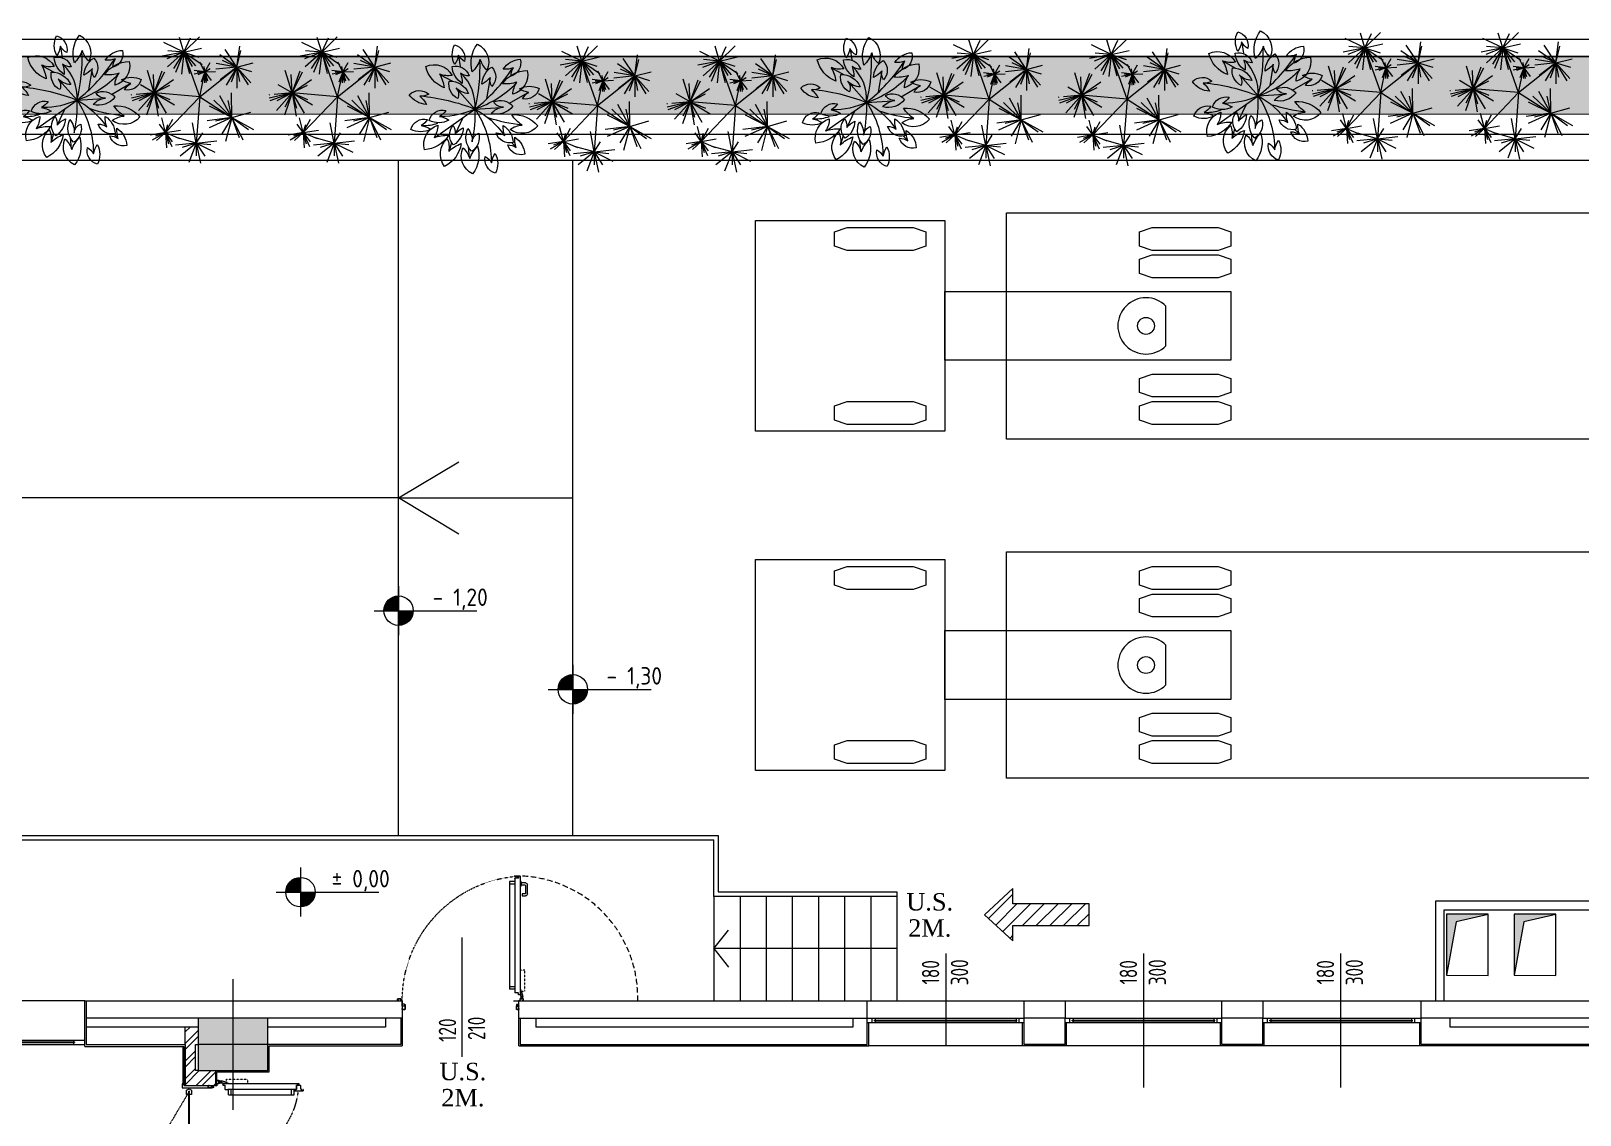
# Model space of a CAD drawing. Header units: millimetres. Extents: x 8265 to 78888, y 1905 to 34251.
# Drawn here: x 41053 to 42830, y 27221 to 28466 of the extents above; entities that cross this region are included whole.
import ezdxf
from ezdxf.enums import TextEntityAlignment as Align

# ---------------------------------------------------------------- set-up
doc = ezdxf.new("R2010")
doc.units = ezdxf.units.MM
doc.linetypes.add('HIDDEN', pattern=[9.525, 6.35, -3.175])
doc.linetypes.add('HIDDEN4', pattern=[0.125, 0.025, -0.1])
doc.layers.get('Defpoints').update_dxf_attribs({"lineweight": 0})
for name, color, linetype, lineweight in [('410_STRUTTURE_001-AM_0', 7, 'Continuous', 0), ('420_MURATURE_001-AM_0', 4, 'Continuous', 0), ('430_TAVOLATI_001-AM_0', 3, 'Continuous', 0), ('437_RIVESTIMENTI_001-AM_0', 13, 'Continuous', 0), ('439_TESTI_SERRAMENTI_001-AM_0', 11, 'Continuous', 0), ('440_SIMBOLI_001-AM_0', 31, 'Continuous', 0), ('441_SERRAMENTI_001-AM_0', 1, 'Continuous', 0), ('445_QUOTE_ALTIMETRICHE_001-AM_0', 2, 'Continuous', 0), ('448_RAMPE_SCALE_ASCENS_001-AM_0', 216, 'Continuous', 0), ('464_LAY_OUT_TQ_001-AM_0', 2, 'Continuous', 0), ('475_VERDE_001-AM_0', 96, 'Continuous', 0), ('478_PIANTUMAZIONI_001-AM_0', 92, 'Continuous', 0), ('480_CAMPITURE_SIMB_REI_001-AM_0', 30, 'Continuous', 0), ('AM_0', 7, 'Continuous', 50)]:
    doc.layers.add(name, color=color, linetype=linetype, lineweight=lineweight)
doc.styles.add('ROMANTIC', font='romantic.ttf')
doc.styles.get("Standard").update_dxf_attribs({"font": 'isocp.shx'})
doc.dimstyles.new('Quote Svl', dxfattribs={"dimscale": 100, "dimtxt": 0.2, "dimasz": 0.15, "dimexe": 0, "dimexo": 0.2, "dimgap": 0.1, "dimtad": 1, "dimdec": 0, "dimrnd": 5, "dimdsep": 46, "dimtxsty": 'Standard', "dimblk": 'ARCHTICK', "dimcen": 0.2, "dimse1": 1, "dimse2": 1, "dimsd1": 1, "dimsd2": 1, "dimclrd": 256, "dimclre": 256, "dimclrt": 256, "dimadec": 0, "dimazin": 2, "dimtp": 0.1, "dimtm": 0.1, "dimtfac": 0.71, "dimtdec": 0, "dimtmove": 0, "dimatfit": 3, "dimldrblk": 'ARCHTICK', "dimfxl": 0, "dimtzin": 0, "dimlwd": -1, "dimlwe": -1, "dimarcsym": 0})

# ---------------------------------------------------------------- blocks, each defined once
blk = doc.blocks.new('FRECCIA US ORIZZONTALE')
h = blk.add_hatch()
h.set_pattern_fill('ANSI31', color=256, scale=7, style=0)
h.set_pattern_definition([(45, (-5619.863, -3114.928), (-15.71545, 15.71545), [])])
h.paths.add_polyline_path([(0, 0), (-60, 65), (-25, 65), (-25, 240), (25, 240), (25, 65), (60, 65)])
blk.add_lwpolyline([(0, 0), (-60, 65), (-25, 65), (-25, 240), (25, 240), (25, 65), (60, 65)], close=True)
blk = doc.blocks.new('US')
at = {"rotation": 270}
blk.add_blockref('FRECCIA US ORIZZONTALE', (50, 0), dxfattribs=at)
blk = doc.blocks.new('LCSHDP18')
at = {"color": 0}
for points in [[(-0.232, 0.291), (-0.264, 0.417)], [(-0.232, 0.291), (-0.197, 0.405)], [(-0.232, 0.291), (-0.109, 0.4)], [(-0.232, 0.291), (-0.092, 0.377)], [(0.162, 0.25), (0.12, 0.4)], [(0.162, 0.25), (0.257, 0.419)], [(0.162, 0.25), (0.257, 0.382)], [(-0.232, 0.291), (-0.396, 0.312)], [(-0.232, 0.291), (-0.369, 0.199)], [(-0.232, 0.291), (-0.361, 0.321)], [(-0.232, 0.291), (-0.327, 0.156)], [(-0.232, 0.291), (-0.284, 0.179)], [(-0.232, 0.291), (-0.259, 0.128)], [(-0.232, 0.291), (-0.119, 0.311)], [(0, 0), (-0.232, 0.291)], [(-0.232, 0.291), (-0.113, 0.245)], [(-0.232, 0.291), (-0.068, 0.291)], [(-0.232, 0.291), (-0.132, 0.16)], [(-0.232, 0.291), (-0.091, 0.206)], [(-0.232, 0.291), (-0.214, 0.127)], [(0.162, 0.25), (-0.031, 0.248)], [(0.162, 0.25), (-0.008, 0.157)], [(0, 0), (0.162, 0.25)], [(0.162, 0.25), (0.027, 0.111)], [(0.162, 0.25), (0.029, 0.223)], [(0.162, 0.25), (0.074, 0.077)], [(0.162, 0.25), (0.336, 0.336)], [(0.162, 0.25), (0.318, 0.307)], [(0.162, 0.25), (0.29, 0.172)], [(0.162, 0.25), (0.192, 0.124)], [(0.162, 0.25), (0.35, 0.202)], [(0.162, 0.25), (0.242, 0.073)], [(0.162, 0.25), (0.187, 0.058)], [(-0.194, 0.04), (-0.198, 0.124)], [(0.362, -0.027), (0.344, 0.133)], [(-0.348, -0.124), (-0.38, 0.015)], [(-0.348, -0.124), (-0.252, 0.018)], [(0, 0), (-0.348, -0.124)], [(-0.194, 0.04), (-0.27, 0.002)], [(-0.194, 0.04), (-0.267, 0.082)], [(-0.194, 0.04), (-0.235, 0.034)], [(-0.194, 0.04), (-0.22, 0.082)], [(-0.194, 0.04), (-0.204, -0.044)], [(-0.194, 0.04), (-0.126, 0.09)], [(-0.194, 0.04), (-0.125, 0.061)], [(-0.194, 0.04), (-0.11, 0.051)], [(0, 0), (-0.194, 0.04)], [(-0.194, 0.04), (-0.191, -0.019)], [(-0.194, 0.04), (-0.171, -0.016)], [(-0.194, 0.04), (-0.135, 0.028)], [(-0.194, 0.04), (-0.115, 0.01)], [(-0.194, 0.04), (-0.176, -0.043)], [(-0.194, 0.04), (-0.109, 0.037)], [(0, 0), (-0.03, -0.355)], [(0, 0), (0.362, -0.027)], [(0, 0), (0.28, -0.268)], [(0.362, -0.027), (0.282, 0.023)], [(0.362, -0.027), (0.434, 0.118)], [(0.362, -0.027), (0.373, 0.088)], [(0.362, -0.027), (0.463, 0.039)], [(0.362, -0.027), (0.52, 0.007)], [(-0.348, -0.124), (-0.468, -0.002)], [(-0.348, -0.124), (-0.461, -0.072)], [(-0.348, -0.124), (-0.309, -0.006)], [(-0.348, -0.124), (-0.241, -0.033)], [(-0.348, -0.124), (-0.236, -0.06)], [(-0.348, -0.124), (-0.181, -0.081)], [(0.362, -0.027), (0.203, -0.057)], [(0.362, -0.027), (0.318, -0.182)], [(0.362, -0.027), (0.396, -0.136)], [(0.362, -0.027), (0.462, -0.027)], [(0.362, -0.027), (0.513, -0.085)], [(0.362, -0.027), (0.463, -0.153)], [(0.362, -0.027), (0.377, -0.188)], [(-0.348, -0.124), (-0.463, -0.159)], [(-0.348, -0.124), (-0.423, -0.279)], [(-0.348, -0.124), (-0.359, -0.25)], [(-0.348, -0.124), (-0.221, -0.205)], [(-0.348, -0.124), (-0.297, -0.257)], [(-0.348, -0.124), (-0.233, -0.252)], [(-0.348, -0.124), (-0.316, -0.293)], [(-0.348, -0.124), (-0.177, -0.143)], [(-0.348, -0.124), (-0.189, -0.189)], [(-0.03, -0.355), (-0.134, -0.204)], [(-0.03, -0.355), (-0.091, -0.234)], [(-0.03, -0.355), (0.064, -0.197)], [(-0.03, -0.355), (0.021, -0.234)], [(0.28, -0.268), (0.175, -0.211)], [(0.28, -0.268), (0.26, -0.15)], [(0.28, -0.268), (0.327, -0.158)], [(0.28, -0.268), (0.352, -0.214)], [(0.28, -0.268), (0.389, -0.218)], [(-0.03, -0.355), (-0.206, -0.408)], [(-0.03, -0.355), (-0.202, -0.292)], [(-0.03, -0.355), (-0.194, -0.273)], [(-0.03, -0.355), (-0.173, -0.361)], [(-0.03, -0.355), (-0.093, -0.463)], [(-0.03, -0.355), (0.128, -0.262)], [(-0.03, -0.355), (0.089, -0.321)], [(-0.03, -0.355), (0.151, -0.324)], [(-0.03, -0.355), (0.082, -0.412)], [(-0.03, -0.355), (0.033, -0.475)], [(-0.03, -0.355), (-0.017, -0.496)], [(-0.03, -0.355), (0.143, -0.415)], [(-0.03, -0.355), (0.012, -0.533)], [(-0.03, -0.355), (0.107, -0.477)], [(-0.03, -0.355), (0.032, -0.528)], [(0.28, -0.268), (0.164, -0.297)], [(0.28, -0.268), (0.213, -0.315)], [(0.28, -0.268), (0.216, -0.249)], [(0.28, -0.268), (0.367, -0.244)], [(0.28, -0.268), (0.399, -0.26)], [(0.28, -0.268), (0.342, -0.337)], [(0.28, -0.268), (0.309, -0.344)], [(0.28, -0.268), (0.34, -0.371)], [(0.28, -0.268), (0.299, -0.386)], [(-0.014, -0.532), (-0.013, -0.537)]]:
    blk.add_lwpolyline(points, dxfattribs=at)
at = {"color": 0, "flags": 1}
for tag, p in [('ITEM', (0.086, 0.017)), ('SIZE', (0.084, -0.036))]:
    blk.add_attdef(tag, p, '', height=0.02, dxfattribs=at)
blk = doc.blocks.new('LCSHDP17')
at = {"color": 0}
for points in [[(-0.153, 0.335, -0.243115), (-0.154, 0.484, -0.399574), (-0.078, 0.358, -0.151757), (-0.125, 0.407, -0.102993), (-0.153, 0.335, 4.231592)], [(0.043, 0.278, -0.243115), (0.127, 0.474, -0.399574), (0.154, 0.265, -0.151757), (0.122, 0.356, -0.102993), (0.043, 0.278, 4.231592)], [(-0.19, 0.207, -0.243115), (-0.291, 0.394, -0.399574), (-0.111, 0.286, -0.151757), (-0.203, 0.317, -0.102993), (-0.19, 0.207, 4.231592)], [(0.064, 0.096, 0.052373), (0.119, 0.355, 35.05362)], [(0.213, 0.3, -0.243115), (0.342, 0.375, -0.399574), (0.271, 0.247, -0.151757), (0.29, 0.311, -0.102993), (0.213, 0.3, 4.231592)], [(-0.3, 0.213, -0.243115), (-0.375, 0.342, -0.399574), (-0.247, 0.271, -0.151757), (-0.311, 0.29, -0.102993), (-0.3, 0.213, 4.231592)], [(0, 0, 0.082733), (-0.307, 0.283, 20.273115)], [(0, 0, 0.118288), (-0.197, 0.314, 14.536196)], [(-0.053, 0.142, -0.338305), (-0.022, 0.286, -0.306628), (0.034, 0.122, -0.198031), (-0.015, 0.214, -0.284575), (-0.053, 0.142, 2.19888)], [(0.124, 0.213, -0.243115), (0.252, 0.288, -0.399574), (0.181, 0.159, -0.151757), (0.201, 0.224, -0.102993), (0.124, 0.213, 4.231592)], [(-0.187, 0.052, -0.243115), (-0.317, 0.126, -0.399574), (-0.17, 0.128, -0.151757), (-0.236, 0.113, -0.102993), (-0.187, 0.052, 4.231592)], [(0, 0, -0.116255), (0.196, 0.219, -0.060372)], [(0, 0, -0.138137), (0.39, 0.124, -6.895939)], [(0.335, 0.153, -0.243115), (0.484, 0.154, -0.399574), (0.358, 0.078, -0.151757), (0.407, 0.125, -0.102993), (0.335, 0.153, 4.231592)], [(-0.281, -0.02, -0.243115), (-0.49, 0.018, -0.399574), (-0.293, 0.091, -0.151757), (-0.374, 0.04, -0.102993), (-0.281, -0.02, 4.231592)], [(0, 0, 0.071347), (-0.371, 0.037, 7.890142)], [(0, 0, 0.216963), (-0.266, -0.101, -0.417545)], [(-0.099, -0.411, -0.068386), (0, 0, 3.442757)], [(0.239, -0.019, 0.065358), (0, 0, 1.516281)], [(0, 0, -0.109166), (0.057, -0.257, 0.286313)], [(0.182, 0.028, -0.338305), (0.319, -0.026, -0.306628), (0.147, -0.054, -0.198031), (0.247, -0.022, -0.284575), (0.182, 0.028, 2.19888)], [(0.281, 0.02, -0.243115), (0.49, -0.018, -0.399574), (0.293, -0.091, -0.151757), (0.374, -0.04, -0.102993), (0.281, 0.02, 4.231592)], [(-0.335, -0.153, -0.243115), (-0.484, -0.154, -0.399574), (-0.358, -0.078, -0.151757), (-0.407, -0.125, -0.102993), (-0.335, -0.153, 4.231592)], [(-0.193, -0.097, -0.243115), (-0.321, -0.173, -0.399574), (-0.25, -0.044, -0.151757), (-0.27, -0.109, -0.102993), (-0.193, -0.097, 4.231592)], [(-0.079, -0.129, -0.338305), (-0.211, -0.194, -0.306628), (-0.117, -0.048, -0.198031), (-0.159, -0.143, -0.284575), (-0.079, -0.129, 2.19888)], [(0.141, -0.088, -0.243115), (0.271, -0.161, -0.399574), (0.124, -0.164, -0.151757), (0.19, -0.149, -0.102993), (0.141, -0.088, 4.231592)], [(0.261, -0.104, -0.243115), (0.433, -0.229, -0.399574), (0.224, -0.209, -0.151757), (0.32, -0.198, -0.102993), (0.261, -0.104, 4.231592)], [(-0.16, -0.232, -0.243115), (-0.32, -0.372, -0.399574), (-0.254, -0.172, -0.151757), (-0.264, -0.268, -0.102993), (-0.16, -0.232, 4.231592)], [(0.084, -0.196, -0.243115), (0.086, -0.345, -0.399574), (0.01, -0.219, -0.151757), (0.056, -0.268, -0.102993), (0.084, -0.196, 4.231592)], [(0.199, -0.199, -0.243115), (0.307, -0.382, -0.399574), (0.123, -0.281, -0.151757), (0.215, -0.309, -0.102993), (0.199, -0.199, 4.231592)], [(-0.035, -0.366, -0.243115), (-0.108, -0.496, -0.399574), (-0.111, -0.349, -0.151757), (-0.096, -0.415, -0.102993), (-0.035, -0.366, 4.231592)], [(0.153, -0.335, -0.243115), (0.154, -0.484, -0.399574), (0.078, -0.358, -0.151757), (0.125, -0.407, -0.102993), (0.153, -0.335, 4.231592)], [(0.124, -0.398, 0.100215), (0.106, -0.28, -1.505929)]]:
    blk.add_lwpolyline(points, format="xyb", dxfattribs=at)
for points in [[(-0.043, 0.26), (-0.122, 0.396)], [(0.252, 0.275), (0.285, 0.309)], [(0, 0), (-0.012, 0.196)], [(-0.077, 0.09), (-0.238, 0.117)], [(0, 0), (-0.15, -0.134)], [(0.214, -0.304), (0, 0)], [(-0.402, -0.124), (-0.32, -0.111)], [(0.188, -0.147), (0.063, -0.089)], [(0.367, -0.042), (0.283, -0.05)], [(-0.261, -0.265), (-0.209, -0.17)], [(0.316, -0.193), (0.249, -0.175)]]:
    blk.add_lwpolyline(points, dxfattribs=at)
at = {"color": 0, "flags": 1}
for tag, p in [('ITEM', (0.084, 0.014)), ('SIZE', (0.084, -0.036))]:
    blk.add_attdef(tag, p, '', height=0.02, dxfattribs=at)
blk = doc.blocks.new('Camion 33 pallets')
at = {"layer": '440_SIMBOLI_001-AM_0'}
blk.add_line((1169.171, 22.829), (1169.171, -22.829), dxfattribs=at)
for points in [[(1352, 130), (1352, -130), (0, -130), (0, 130)], [(372.5, 116.065), (372.5, 99.685), (357.8, 94.75), (282.2, 94.75), (267.5, 99.685), (267.5, 116.065), (282.2, 121), (357.8, 121)], [(502.5, 116.065), (502.5, 99.685), (487.8, 94.75), (412.2, 94.75), (397.5, 99.685), (397.5, 116.065), (412.2, 121), (487.8, 121)], [(632.5, 116.065), (632.5, 99.685), (617.8, 94.75), (542.2, 94.75), (527.5, 99.685), (527.5, 116.065), (542.2, 121), (617.8, 121)], [(1199.5, 108.065), (1199.5, 91.685), (1184.8, 86.75), (1109.2, 86.75), (1094.5, 91.685), (1094.5, 108.065), (1109.2, 113), (1184.8, 113)], [(1640, 121), (1640, -121), (1423, -121), (1423, 121)], [(1549.5, 108.065), (1549.5, 91.685), (1534.8, 86.75), (1459.2, 86.75), (1444.5, 91.685), (1444.5, 108.065), (1459.2, 113), (1534.8, 113)], [(1199.5, 76.565), (1199.5, 60.185), (1184.8, 55.25), (1109.2, 55.25), (1094.5, 60.185), (1094.5, 76.565), (1109.2, 81.5), (1184.8, 81.5)], [(1423, 39.5), (1423, -39.5), (1094.5, -39.5), (1094.5, 39.5)], [(1199.5, -60.185), (1199.5, -76.565), (1184.8, -81.5), (1109.2, -81.5), (1094.5, -76.565), (1094.5, -60.185), (1109.2, -55.25), (1184.8, -55.25)], [(1199.5, -91.685), (1199.5, -108.065), (1184.8, -113), (1109.2, -113), (1094.5, -108.065), (1094.5, -91.685), (1109.2, -86.75), (1184.8, -86.75)], [(1549.5, -91.685), (1549.5, -108.065), (1534.8, -113), (1459.2, -113), (1444.5, -108.065), (1444.5, -91.685), (1459.2, -86.75), (1534.8, -86.75)], [(372.5, -99.685), (372.5, -116.065), (357.8, -121), (282.2, -121), (267.5, -116.065), (267.5, -99.685), (282.2, -94.75), (357.8, -94.75)], [(502.5, -99.685), (502.5, -116.065), (487.8, -121), (412.2, -121), (397.5, -116.065), (397.5, -99.685), (412.2, -94.75), (487.8, -94.75)], [(632.5, -99.685), (632.5, -116.065), (617.8, -121), (542.2, -121), (527.5, -116.065), (527.5, -99.685), (542.2, -94.75), (617.8, -94.75)]]:
    blk.add_lwpolyline(points, close=True, dxfattribs=at)
blk.add_circle((1192, 0), 9.68, dxfattribs=at)
blk.add_arc((1192, 0), 32.286, 225, 135, dxfattribs=at)
blk = doc.blocks.new('PORTA-[REI-US]-SISTI-120')
for p, q in [((-1.8, 12.6), (-1.8, 143)), ((-1.5, 143.3), (0, 143.3)), ((0.3, 143), (0.3, 141.1)), ((1.1, 142.3), (1.4, 142.3)), ((1.1, 141), (1.1, 142.3)), ((2.6, 141), (1.4, 142.3)), ((1.4, 142.3), (1.4, 141)), ((-9.8, 122.8), (-9.8, 133.1)), ((-7.5, 135.4), (-2.9, 135.4)), ((-7.5, 132.6), (-7.5, 123.3)), ((-2.9, 133.1), (-7, 133.1)), ((-2.9, 131.6), (-2.9, 137)), ((-2.9, 137), (-1.8, 137)), ((-2.9, 135.4), (-2.9, 134.3)), ((-2.9, 134.3), (-2.9, 133.1)), ((-1.8, 131.6), (-2.9, 131.6)), ((-1.8, 137), (-1.8, 134.3)), ((-1.8, 134.3), (-1.8, 131.6)), ((0.6, 141), (3.1, 141)), ((0.6, 140.8), (0.6, 141)), ((0.6, 140.8), (4.2, 140.8)), ((3.1, 141), (3.1, 140.8)), ((4.5, 140.5), (4.5, 9.7)), ((4.5, 137), (4.5, 134.3)), ((4.5, 137), (10.5, 137)), ((4.5, 134.3), (4.5, 131.6)), ((4.5, 134), (10.5, 134)), ((10.5, 137), (10.5, 13.3)), ((-4, 120.5), (-7.5, 120.5)), ((-7, 122.8), (-4, 122.8)), ((-4, 122.8), (-4, 120.5)), ((-5.3, 0), (-5.3, 2.5)), ((-5.3, 2.5), (-1.3, 2.5)), ((-3.8, 0), (-5.3, 0)), ((-5, 2.2), (-5, 0.2)), ((-1.5, 2.2), (-5, 2.2)), ((-5, 0.2), (-3.8, 0.2)), ((-2.8, 12), (-4.8, 5)), ((-4.8, 5), (-4.3, 5.5)), ((-4.8, 3.5), (-4.8, 5)), ((-4.8, 2.5), (-4.8, 5)), ((-4.4, 4.2), (-2.8, 4.2)), ((-4.3, 5.5), (-2.8, 5.5)), ((-3.8, 0), (-3.8, 0.2)), ((-3.5, 5), (-3.5, 3.5)), ((-3.5, 4), (-3.5, 4.5)), ((-1.8, 12), (-2.8, 12)), ((-2.8, 5.5), (-2.3, 5)), ((-2.3, 5.5), (-2.3, 7)), ((-2.3, 5), (-2.3, 2.5)), ((-2.3, 2.5), (-2.3, 3.6)), ((-1.8, 13.3), (-1.8, 7.3)), ((-1.8, 7.5), (-1.8, 12)), ((-1.5, 7), (0, 7)), ((-1.5, 0), (-1.5, 2.2)), ((0, 0), (-1.5, 0)), ((-1.3, 2.5), (-1.3, 0.2)), ((-1.3, 0.2), (0.2, 0.2)), ((0, -5.8), (0, 0)), ((0.2, 0.2), (0.2, -5.7)), ((0.3, 7.3), (0.3, 9.1)), ((0.6, 9.4), (4.2, 9.4)), ((4.5, 16.3), (10.5, 16.3)), ((4.5, 13.3), (10.5, 13.3)), ((0, -8.6), (0.1, -8.6)), ((0, -8.6), (0, -9.7)), ((0.1, -9.7), (0.1, -8.6)), ((2.2, -6.1), (0.2, -6.1)), ((0.3, -5.8), (2.2, -5.8)), ((0.3, -9.8), (2.4, -9.8)), ((2.4, -10), (0.3, -10)), ((2, -3.9), (0.5, -3.9)), ((2.5, -9.7), (2.5, -5.8)), ((2.6, -4.4), (2.6, -9.7))]:
    blk.add_line(p, q)
at = {"ltscale": 20}
for p, q in [((65.1, -64.4), (65.1, 72.9)), ((137.7, 0), (138.9, 0)), ((131.2, -3.9), (133.5, -3.9)), ((133.8, -0.8), (133.8, -3.8)), ((133.8, -5.6), (133.8, -5.6))]:
    blk.add_line(p, q, dxfattribs=at)
at = {"linetype": 'ByBlock', "ltscale": 20}
blk.add_line((130.5, -4.4), (130.5, -9.7), dxfattribs=at)
at = {"linetype": 'HIDDEN4', "ltscale": 0.2}
blk.add_lwpolyline([(-1.8, 11.1), (-6.8, 11.1), (-6.8, 35.1), (-1.8, 35.1)], dxfattribs=at)
at = {"ltscale": 20}
blk.add_lwpolyline([(134.5, 0), (135.4, 0), (135.4, 2.2), (138.9, 2.2), (138.9, 0.2), (137.7, 0.2), (137.7, 0), (139.1, 0), (139.1, 2.5), (135.2, 2.5), (135.2, 0.2), (133.8, 0.2), (133.8, -5.7, -0.414214), (133.6, -5.8), (131, -5.8, -0.414214), (130.9, -5.7), (130.9, -4.1), (130.6, -4.1), (130.5, -4.1), (130.5, -9.7, 0.414214), (130.8, -10), (133.7, -10, 0.414214), (134, -9.7), (134, -8.6), (133.8, -8.6), (133.8, -9.7, -0.414214), (133.7, -9.8), (130.8, -9.8, -0.414214), (130.6, -9.7), (130.6, -5.8, 0.414214), (130.9, -6.1), (133.8, -6.1, 0.414214), (134, -5.8), (134, 0), (135.2, 0)], format="xyb", dxfattribs=at)
blk.add_lwpolyline([(2.2, -5.7), (2.2, -4.1), (2.6, -4.1), (2.6, -8.4)])
at = {"linetype": 'ByBlock', "ltscale": 20}
blk.add_lwpolyline([(130.5, -4.4), (130.5, -8.4)], dxfattribs=at)
for centre, radius, start, end in [((-1.5, 143), 0.3, 90, 180), ((0, 143), 0.3, 0, 90), ((-7.5, 133.1), 2.3, 90, 180), ((-7, 132.6), 0.5, 90, 180), ((0.6, 141.1), 0.3, 180, 270), ((4.2, 140.5), 0.3, 0, 90), ((-7.5, 122.8), 2.3, 180, 270), ((-7, 123.3), 0.5, 180, 270), ((-1.8, 7), 0.5, 90, 180), ((-1.5, 7.3), 0.3, 180, 270), ((0, 7.3), 0.3, 270, 0), ((0.6, 9.1), 0.3, 90, 180), ((4.2, 9.7), 0.3, 270, 0), ((0.2, -5.8), 0.25, 180, 270), ((0.3, -9.7), 0.3, 180, 270), ((0.3, -9.7), 0.15, 180, 270), ((0.3, -5.7), 0.1, 180, 270), ((0.5, -4.2), 0.25, 90, 180), ((2, -4.2), 0.25, 0, 90), ((2.2, -5.7), 0.1, 270, 0), ((2.2, -5.8), 0.25, 270, 0), ((2.4, -9.7), 0.3, 270, 0), ((2.4, -9.7), 0.15, 270, 0)]:
    blk.add_arc(centre, radius, start, end)
at = {"linetype": 'HIDDEN4'}
blk.add_arc((-9.6, 0.2), 143.4, 0, 86.1517, dxfattribs=at)
at = {"ltscale": 20}
for centre, start, end in [((131.2, -4.2), 90, 180), ((133.5, -4.2), 0, 90)]:
    blk.add_arc(centre, 0.25, start, end, dxfattribs=at)
blk = doc.blocks.new('porta REI 75+75 x 210 SISTI maniglione slash')
for p, q in [((165.2, 98.7), (165.2, 89.8)), ((165.4, 98.7), (165.4, 97)), ((167.1, 99), (165.5, 99)), ((167.1, 98.9), (165.5, 98.9)), ((167.4, 96.9), (165.5, 96.9)), ((165.5, 89.5), (167, 89.5)), ((167, 89.5), (167, 91.2)), ((167, 91.2), (167, 12.6)), ((167.1, 99), (167.1, 98.9)), ((167.3, 91.5), (171.6, 91.5)), ((171.6, 91.5), (167.3, 91.5)), ((167.7, 95.9), (167.7, 96.6)), ((171.6, 95.9), (167.7, 95.9)), ((171.9, 91.8), (171.9, 95.6)), ((171.9, 93.7), (171.9, 91.8)), ((173.7, 94), (172.2, 94)), ((174, 12.6), (174, 93.7)), ((161, 88.9), (167, 88.9)), ((161, 13.3), (161, 88.9)), ((161, 85.9), (167, 85.9)), ((86, -71), (86, 59.8)), ((-85.1, 17.2), (-84.8, 23.2)), ((-84.8, 23.2), (-11.2, 18.8)), ((-82.1, 17), (-81.8, 23)), ((-14.6, 13), (-14.2, 19)), ((-11.6, 12.8), (-11.2, 18.8)), ((-91.8, 11.6), (-91.7, 13.1)), ((-11.2, 6.5), (-91.5, 11.3)), ((-91.4, 13.4), (-89.5, 13.3)), ((-89.3, 15.6), (-90.7, 14.5)), ((-90.7, 14.2), (-90.7, 14.5)), ((-90.7, 14.5), (-89.4, 14.4)), ((-89.4, 14.1), (-90.7, 14.2)), ((-89.4, 13.6), (-89.3, 16.1)), ((-89.2, 13.6), (-89.4, 13.6)), ((-89.3, 16.1), (-89.1, 16.1)), ((-89.2, 13.6), (-89, 17.2)), ((-88.7, 17.4), (-8.1, 12.6)), ((-85.6, 9.8), (-85.5, 10.9)), ((-80.2, 9.5), (-85.6, 9.8)), ((-85.5, 10.9), (-82.8, 10.8)), ((-85.1, 17.2), (-82.4, 17.1)), ((-84.3, 5.2), (-84, 9.7)), ((-84, 9.7), (-82.9, 9.7)), ((-82.9, 9.7), (-81.7, 9.6)), ((-82.8, 10.8), (-80.1, 10.6)), ((-82.4, 17.1), (-79.7, 16.9)), ((-71.9, 2.1), (-82.1, 2.7)), ((-81.7, 9.6), (-82, 5.5)), ((-81.5, 5), (-72.2, 4.4)), ((-80.1, 10.6), (-80.2, 9.5)), ((-71.7, 4.9), (-71.5, 7.9)), ((-71.5, 7.9), (-69.2, 7.8)), ((-69.2, 7.8), (-69.4, 4.3)), ((-12, 6.5), (-6, 6.2)), ((-10.7, 6.5), (-10.7, 5.5)), ((-6.2, 6.2), (-10.7, 6.5)), ((-10.7, 5.5), (-3.9, 3)), ((-8, 8.7), (-7.8, 12.3)), ((-5.9, 8.3), (-7.7, 8.4)), ((-5.7, 6.5), (-5.6, 8)), ((-4.2, 5.6), (-5.7, 5.7)), ((-4.8, 0), (-4.8, 2.5)), ((-4.8, 2.5), (-0.8, 2.5)), ((-3.3, 0), (-4.8, 0)), ((-4.5, 2.2), (-4.5, 0.2)), ((-1, 2.2), (-4.5, 2.2)), ((-4.5, 0.2), (-3.3, 0.2)), ((-4.3, 5), (-3.8, 5.5)), ((-4.3, 3.5), (-4.3, 5)), ((-4.3, 2.5), (-4.3, 5)), ((-3.9, 4.2), (-2.3, 4.2)), ((-3.8, 5.5), (-2.3, 5.5)), ((-3.3, 0), (-3.3, 0.2)), ((-3, 5), (-3, 3.5)), ((-3, 4), (-3, 4.5)), ((-2.3, 5.5), (-1.8, 5)), ((-1.8, 5), (-1.8, 2.5)), ((-1.8, 2.5), (-1.8, 3.6)), ((-1, 0), (-1, 2.2)), ((0.5, 0), (-1, 0)), ((-0.8, 2.5), (-0.8, 0.2)), ((-0.8, 0.2), (0.7, 0.2)), ((0, 0), (0, 0.2)), ((0.5, -5.8), (0.5, 0)), ((0.7, 0.2), (0.7, -5.7)), ((161, 16.3), (167, 16.3)), ((161, 13.3), (167, 13.3)), ((167, 9.7), (167, 13.3)), ((171.6, 9.4), (167.3, 9.4)), ((173.5, 0.2), (171.2, 0.2)), ((171.2, 0.2), (171.2, -5.7)), ((171.5, 0), (173.5, 0)), ((171.5, -5.8), (171.5, 0)), ((171.9, 7.3), (171.9, 9.1)), ((172, 0), (172, 0.2)), ((172, 0), (173.7, 0)), ((173.7, 7), (172.2, 7)), ((177.5, 2.5), (173.5, 2.5)), ((173.5, 2.5), (173.5, 0.2)), ((173.7, 2.2), (177.2, 2.2)), ((173.7, 0), (173.7, 2.2)), ((174, 13.3), (174, 7.3)), ((174, 7.5), (174, 12)), ((174, 12), (175, 12)), ((177.4, 4.2), (174, 4.2)), ((174.5, 5.5), (174.5, 7)), ((175, 5.5), (174.5, 5)), ((174.5, 5), (174.5, 2.5)), ((174.5, 2.5), (174.5, 3.6)), ((175, 12), (177, 5)), ((176.5, 5.5), (175, 5.5)), ((175.7, 6.1), (175.7, 2.7)), ((177.2, 0.2), (176, 0.2)), ((176, 0), (176, 0.2)), ((176, 0), (177.2, 0)), ((176, 0), (177.5, 0)), ((177, 5), (176.5, 5.5)), ((177, 3.5), (177, 5)), ((177, 2.5), (177, 5)), ((177.2, 2.2), (177.2, 0.2)), ((177.5, 0), (177.5, 2.5)), ((0.5, -8.6), (0, -8.6)), ((0, -8.6), (0, -9.2)), ((0.5, -8.8), (0, -8.8)), ((0.5, -8.9), (0, -8.9)), ((0.5, -9), (0, -9)), ((0.5, -9.2), (0, -9.2)), ((0.5, -8.6), (0.6, -8.6)), ((0.5, -8.6), (0.5, -9.7)), ((0.5, -9.2), (0.5, -8.6)), ((0.6, -9.7), (0.6, -8.6)), ((2.7, -6), (0.7, -6)), ((0.8, -5.8), (2.6, -5.8)), ((0.8, -9.8), (2.8, -9.8)), ((2.8, -10), (0.8, -10)), ((2.5, -3.9), (1, -3.9)), ((3, -9.7), (3, -5.8)), ((3.1, -4.3), (3.1, -9.7)), ((168.8, -4.3), (168.8, -9.7)), ((169, -9.7), (169, -5.8)), ((171.2, -9.8), (169.1, -9.8)), ((169.1, -10), (171.2, -10)), ((169.2, -5.7), (169.2, -4.1)), ((169.2, -6), (171.2, -6)), ((171.1, -5.8), (169.3, -5.8)), ((169.5, -3.9), (171, -3.9)), ((171.2, -5.5), (171.2, -5.5)), ((171.5, -8.6), (171.3, -8.6)), ((171.3, -9.7), (171.3, -8.6)), ((171.5, -8.6), (171.5, -9.7)), ((172, -8.6), (171.5, -8.6)), ((171.5, -8.6), (171.5, -9.2)), ((172, -8.8), (171.5, -8.8)), ((172, -8.9), (171.5, -8.9)), ((172, -9), (171.5, -9)), ((172, -9.2), (171.5, -9.2)), ((172, -9.2), (172, -8.6))]:
    blk.add_line(p, q)
at = {"linetype": 'HIDDEN4', "ltscale": 0.2}
for points in [[(174, 11.1), (179, 11.1), (179, 35.1), (174, 35.1)], [(-9.8, 6.4), (-10.1, 1.4), (-34.1, 2.9), (-33.8, 7.8)]]:
    blk.add_lwpolyline(points, dxfattribs=at)
for points in [[(2.7, -5.7), (2.7, -4.1), (3.1, -4.1), (3.1, -8.4)], [(169.2, -4.1), (168.8, -4.1), (168.8, -8.4)]]:
    blk.add_lwpolyline(points)
at = {"linetype": 'HIDDEN4'}
for centre, radius, start, end in [((-3, 4.2), 89, 0, 174.7727), ((175.7, 4.2), 89.7, 96.7188, 180)]:
    blk.add_arc(centre, radius, start, end, dxfattribs=at)
for centre, radius, start, end in [((165.5, 98.7), 0.3, 90, 180), ((165.5, 89.8), 0.3, 180, 270), ((165.5, 98.7), 0.15, 90, 180), ((165.5, 97), 0.15, 180, 270), ((167.3, 91.2), 0.3, 90, 180), ((167.3, 91.2), 0.3, 90, 180), ((167.4, 96.6), 0.3, 0, 90), ((171.6, 95.6), 0.3, 0, 90), ((171.6, 91.8), 0.3, 270, 0), ((171.6, 91.8), 0.3, 270, 0), ((172.2, 93.7), 0.3, 90, 180), ((173.7, 93.7), 0.3, 0, 90), ((-91.5, 11.6), 0.3, 176.574, 266.574), ((-91.4, 13.1), 0.3, 86.574, 176.574), ((-89.5, 13.6), 0.3, 266.574, 356.574), ((-88.7, 17.1), 0.3, 86.574, 176.574), ((-82, 5), 2.3, 176.574, 266.574), ((-81.5, 5.5), 0.5, 176.574, 266.574), ((-72.2, 4.9), 0.5, 266.574, 356.574), ((-71.7, 4.4), 2.3, 266.574, 356.574), ((-8.1, 12.3), 0.3, 356.574, 86.574), ((-7.7, 8.7), 0.3, 176.574, 266.574), ((-5.7, 6.2), 0.5, 176.574, 266.574), ((-6, 6.5), 0.3, 266.574, 356.574), ((-5.9, 8), 0.3, 356.574, 86.574), ((167.3, 9.7), 0.3, 180, 270), ((171.6, 9.1), 0.3, 0, 90), ((172.2, 7.3), 0.3, 180, 270), ((173.7, 7.3), 0.3, 270, 0), ((174, 7), 0.5, 0, 90), ((0.7, -5.8), 0.25, 180, 270), ((0.8, -9.7), 0.3, 180, 270), ((0.8, -9.7), 0.15, 180, 270), ((0.8, -5.7), 0.1, 180, 270), ((1, -4.1), 0.25, 90, 180), ((2.5, -4.1), 0.25, 0, 90), ((2.6, -5.7), 0.1, 270, 0), ((2.7, -5.8), 0.25, 270, 0), ((2.8, -9.7), 0.3, 270, 0), ((2.8, -9.7), 0.15, 270, 0), ((169.1, -9.7), 0.3, 180, 270), ((169.2, -5.8), 0.25, 180, 270), ((169.1, -9.7), 0.15, 180, 270), ((169.3, -5.7), 0.1, 180, 270), ((169.5, -4.1), 0.25, 90, 180), ((171, -4.1), 0.25, 0, 90), ((171.1, -5.7), 0.1, 270, 0), ((171.2, -5.8), 0.25, 270, 0), ((171.2, -9.7), 0.3, 270, 0), ((171.2, -9.7), 0.15, 270, 0)]:
    blk.add_arc(centre, radius, start, end)
blk = doc.blocks.new('PORTA FLEXY 150 (VANO 164)')
at = {"linetype": 'HIDDEN4'}
for p, q in [((5.2, 0), (76.3, 42.2)), ((162.2, 0), (91.2, -42.2))]:
    blk.add_line(p, q, dxfattribs=at)
at = {"linetype": 'Continuous'}
for p, q in [((83.7, -42.2), (83.7, 41.8)), ((1.5, -2.8), (1.5, 2.8)), ((4.2, 0), (6.2, 0)), ((5.2, 1), (5.2, -1)), ((83.7, -0.5), (83.7, 0.5)), ((163.2, 0), (161.2, 0)), ((162.2, 1), (162.2, -1)), ((166, -2.8), (166, 2.8))]:
    blk.add_line(p, q, dxfattribs=at)
for points in [[(8.5, 0.5), (8.5, 2.8), (3.5, 2.8), (2, 0), (3.5, -2.8), (8.5, -2.8), (8.5, -0.5)], [(159, 0.5), (159, 2.8), (164, 2.8), (165.5, 0), (164, -2.8), (159, -2.8), (159, -0.5)]]:
    blk.add_lwpolyline(points, dxfattribs=at)
blk.add_lwpolyline([(7.5, 0.5), (160, 0.5), (160, -0.5), (7.5, -0.5)], close=True)
at = {"linetype": 'HIDDEN4'}
for centre, radius, start, end in [((-39.5, 0), 123.3, 0, 20), ((207, 0), 123.2, 180, 200)]:
    blk.add_arc(centre, radius, start, end, dxfattribs=at)
blk = doc.blocks.new('*D275')
at = {"layer": 'Defpoints', "color": 0, "transparency": 16777216}
for p in [(42417.7, 27300.7, -17.9), (42332.4, 26591.8), (42417.8, 26591.8, 4.6)]:
    blk.add_point(p, dxfattribs=at)
at = {"layer": '464_LAY_OUT_TQ_001-AM_0', "transparency": 16777216, "insert": (42312.4, 26946.2), "char_height": 20, "attachment_point": 5, "rotation": 90}
blk.add_mtext('710', dxfattribs=at)
blk = doc.blocks.new('_ArchTick')
at = {"layer": 'AM_0', "color": 0, "const_width": 0.15}
blk.add_lwpolyline([(-0.5, -0.5), (0.5, 0.5)], dxfattribs=at)
blk = doc.blocks.new('*D276')
at = {"layer": 'Defpoints', "color": 0, "transparency": 16777216}
for p in [(41813.3, 27300.7, -33.2), (41811.4, 26988.1, -11.1), (41852.7, 26988.1)]:
    blk.add_point(p, dxfattribs=at)
at = {"layer": '464_LAY_OUT_TQ_001-AM_0', "transparency": 16777216, "insert": (41832.7, 27144.4), "char_height": 20, "attachment_point": 5, "rotation": 90}
blk.add_mtext('315', dxfattribs=at)
blk = doc.blocks.new('QUOTA_ALT')
for points in [[(0, 0), (0, 22.5, 0.414214), (-22.5, 0)], [(22.5, 0), (0, 0), (0, -22.5, 0.414214)]]:
    blk.add_hatch(color=256).paths.add_polyline_path(points)
for p, q in [((0, 37.5), (0, -37.5)), ((-37.5, 0), (120, 0))]:
    blk.add_line(p, q)
blk.add_circle((0, 0), 22.5)
blk.add_attdef('QUOTA', text='', height=22.5).set_placement((120, 7.5), align=Align.RIGHT)

msp = doc.modelspace()

# ---------------------------------------------------------------- hatches: boundary and pattern name
at = {"layer": '410_STRUTTURE_001-AM_0'}
msp.add_hatch(color=256, dxfattribs=at).paths.add_polyline_path([(41244.6, 27332.2), (41244.6, 27272.2), (41324.6, 27272.2), (41324.6, 27332.2)])
at = {"layer": '440_SIMBOLI_001-AM_0'}
for points in [[(42725, 27451.5), (42725, 27451.6), (42677.3, 27451.6), (42677.3, 27381.6), (42688.1, 27443)], [(42802.6, 27451.5), (42802.6, 27451.6), (42755, 27451.6), (42755, 27381.6), (42765.8, 27443)]]:
    msp.add_hatch(color=256, dxfattribs=at).paths.add_polyline_path(points)
at = {"layer": '475_VERDE_001-AM_0'}
h = msp.add_hatch(dxfattribs=at)
h.set_pattern_fill('AR-SAND', color=256, scale=0.5, style=0)
h.set_pattern_definition([(37.5, (-142807.512, -11686.166), (-0.8000156, 24.4706619), [0, -19.304, 0, -21.59, 0, -20.6375]), (7.5, (-142807.512, -11686.166), (22.476164, 35.841255), [0, -10.414, 0, -17.399, 0, -6.6675]), (327.5, (-142823.133, -11686.166), (39.5496185, 0.0718592), [0, -6.35, 0, -22.86, 0, -29.845]), (317.5, (-142823.133, -11686.166), (38.1778226, 11.146466), [0, -3.175, 0, -14.986, 0, -17.145])])
h.paths.add_polyline_path([(46093.6, 28436.2), (40599.2, 28436.3), (40599.2, 28370.3), (46093.6, 28370.2)])
at = {"layer": '480_CAMPITURE_SIMB_REI_001-AM_0'}
h = msp.add_hatch(dxfattribs=at)
h.set_pattern_fill('ANSI32', color=256, scale=1.5, style=0)
h.set_pattern_definition([(45, (27386.123, 12328.103), (-10.102788, 10.102788), []), (45, (27392.858, 12328.103), (-10.102788, 10.102788), [])])
h.paths.add_polyline_path([(41241.6, 27302.2), (41244.6, 27302.2), (41244.6, 27322.2), (41229.6, 27322.2), (41229.6, 27255.2), (41264.6, 27255.2), (41264.6, 27272.2), (41241.6, 27272.2)])
h.paths.add_polyline_path([(41264.4, 27082), (41244.4, 27082), (41244.4, 26283.2), (41264.4, 26283)])
h.paths.add_polyline_path([(41910.9, 26242.2), (41890.9, 26242.2), (41890.9, 26243.1), (41334.6, 26243.1), (41334.6, 26223.2), (41910.9, 26223.2)])
h.paths.add_polyline_path([(41910.9, 26591.8), (41890.9, 26591.8), (41890.9, 26243.1), (41910.9, 26243.1)])
h.paths.add_polyline_path([(42120.3, 26591.8), (41910.9, 26591.8), (41910.9, 26571.8), (42120.3, 26571.8)])
h.paths.add_polyline_path([(42712.3, 26591.8), (42254.3, 26591.8), (42254.3, 26571.8), (42692.3, 26571.8), (42692.3, 26571.8), (42712.3, 26571.8)])
h.paths.add_polyline_path([(42712.3, 26302.7), (42712.3, 26571.8), (42692.3, 26571.8), (42692.3, 26282.8), (42712.3, 26282.8)])
h.paths.add_polyline_path([(42727, 26302.7), (42712.3, 26302.7), (42712.3, 26282.8), (42727, 26282.8)])
h.paths.add_polyline_path([(42965.7, 26302.8), (42945.7, 26302.8), (42931, 26302.8), (42931, 26282.8), (42965.7, 26282.8)])
h.paths.add_polyline_path([(42965.7, 26508.4), (42945.7, 26508.4), (42945.7, 26302.8), (42965.7, 26302.8)])
h.paths.add_polyline_path([(43363.3, 26508.4), (42965.7, 26508.4), (42965.7, 26488.4), (43363.3, 26488.4)])
h.paths.add_polyline_path([(44271.5, 26508.4), (43500.3, 26508.4), (43500.3, 26488.4), (44271.5, 26488.4)])
h.paths.add_polyline_path([(44812.1, 26508.4), (44408.5, 26508.4), (44408.5, 26488.4), (44812.1, 26488.4)])
h.paths.add_polyline_path([(44812.1, 26488.4), (44792.1, 26488.4), (44792.1, 25480.4), (44812.1, 25480.4)])
h.paths.add_polyline_path([(44922.3, 25846.8), (44812.1, 25846.8), (44812.1, 25826.8), (44922.3, 25826.8)])
h.paths.add_polyline_path([(46054.6, 25846.8), (45217.8, 25846.8), (45217.8, 25826.8), (46054.6, 25826.8)])
h.paths.add_polyline_path([(45413, 25546.5), (45389.8, 25546.5), (45389.8, 25451.5), (45413, 25451.5)])
h.paths.add_polyline_path([(46054.6, 25569.8), (45389.8, 25569.8), (45389.8, 25546.5), (46054.6, 25546.5)])
h.paths.add_polyline_path([(45413, 25317.5), (45389.8, 25317.5), (45389.8, 25016), (45413, 25016)])
h.paths.add_polyline_path([(45389.8, 25039.2), (45376.7, 25039.2), (45376.7, 25016), (45389.8, 25016)])
h.paths.add_polyline_path([(45175.7, 25039.2), (45062.2, 25039.2), (45062.2, 25016), (45175.7, 25016)])
h.paths.add_polyline_path([(44928.2, 25039.2), (44792.1, 25039.2), (44792.1, 25016), (44928.2, 25016)])
h.paths.add_polyline_path([(44812.1, 25276.4), (44792.1, 25276.4), (44792.1, 25039.2), (44812.1, 25039.2)])

# ---------------------------------------------------------------- linework, layer by layer
at = {"layer": '410_STRUTTURE_001-AM_0'}
for p, q in [((41284.6, 27227.2), (41284.6, 27377.2)), ((41369.6, 27302.2), (41244.6, 27302.2))]:
    msp.add_line(p, q, dxfattribs=at)
msp.add_lwpolyline([(41244.6, 27332.2), (41244.6, 27272.2), (41324.6, 27272.2), (41324.6, 27332.2)], close=True, dxfattribs=at)
at = {"layer": '420_MURATURE_001-AM_0'}
for p, q in [((40495.1, 28317.2), (46084.6, 28317.2)), ((41116, 27352.2), (41116, 27332.2)), ((41606.4, 27352.2), (42012.4, 27352.2)), ((41612.5, 27332.2), (41612.5, 27352.2)), ((42012.4, 27332.2), (42012.4, 27352.2)), ((42192.4, 27332.2), (42192.4, 27352.2)), ((42192.4, 27352.2), (42239.4, 27352.2)), ((42239.4, 27352.2), (42239.4, 27332.2)), ((41612.5, 27332.2), (42012.4, 27332.2)), ((42239.4, 27332.2), (42192.4, 27332.2))]:
    msp.add_line(p, q, dxfattribs=at)
for points in [[(40494, 28347.2), (46084.6, 28347.2)], [(41116, 27352.2), (41478.5, 27352.2), (41478.5, 27332.2), (41116, 27332.2)]]:
    msp.add_lwpolyline(points, dxfattribs=at)
for points in [[(42419.4, 27332.2), (42419.4, 27352.2), (42466.4, 27352.2), (42466.4, 27332.2)], [(42648, 27332.2), (42648, 27352.2), (43400.4, 27352.2), (43400.4, 27332.2)]]:
    msp.add_lwpolyline(points, close=True, dxfattribs=at)
at = {"layer": '430_TAVOLATI_001-AM_0', "linetype": 'Continuous'}
for p, q in [((41459.4, 27332.2), (41459.4, 27322.2)), ((41477, 27332.2), (41477, 27302.2)), ((41614, 27332.2), (41614, 27302.2)), ((41632, 27332.2), (41632, 27322.2)), ((41995.7, 27332.2), (41995.7, 27322.2)), ((42012.4, 27302.2), (42012.4, 27332.2)), ((42192.4, 27302.2), (42192.4, 27332.2)), ((42239.4, 27302.2), (42239.4, 27332.2)), ((42419.4, 27302.2), (42419.4, 27332.2)), ((42466.4, 27302.2), (42466.4, 27332.2)), ((42648, 27302.2), (42648, 27332.2)), ((42681.4, 27322.2), (42681.4, 27332.2)), ((41459.4, 27322.2), (41324.6, 27322.2)), ((41995.7, 27322.2), (41632, 27322.2)), ((42902.2, 27322.2), (42681.4, 27322.2)), ((41477, 27302.2), (41324.6, 27302.2)), ((41614, 27302.2), (42012.4, 27302.2)), ((42239.4, 27302.2), (42192.4, 27302.2)), ((42466.4, 27302.2), (42419.4, 27302.2)), ((42882.2, 27302.2), (42648, 27302.2)), ((41264.6, 27255.2), (41264.6, 27272.2)), ((41229.6, 27255.2), (41264.6, 27255.2))]:
    msp.add_line(p, q, dxfattribs=at)
at = {"layer": '430_TAVOLATI_001-AM_0'}
for p, q in [((41116, 27322.2), (41116, 27302.2)), ((41241.6, 27272.2), (41241.6, 27302.2)), ((41241.6, 27302.2), (41244.6, 27302.2)), ((41244.8, 27272.2), (41241.6, 27272.2))]:
    msp.add_line(p, q, dxfattribs=at)
for points in [[(41244.6, 27322.2), (41116, 27322.2)], [(41116, 27302.2), (41229.6, 27302.2), (41229.6, 27255.2)]]:
    msp.add_lwpolyline(points, dxfattribs=at)
at = {"layer": '437_RIVESTIMENTI_001-AM_0', "linetype": 'ByBlock'}
for p, q in [((43145.5, 27466.6), (42664.5, 27466.6)), ((42664.5, 27466.6), (42664.5, 27352.2)), ((42674.5, 27352.2), (42674.5, 27456.6)), ((42674.5, 27456.6), (43135.5, 27456.6))]:
    msp.add_line(p, q, dxfattribs=at)
at = {"layer": '437_RIVESTIMENTI_001-AM_0'}
for p, q in [((41114.5, 27302.2), (41114.5, 27352.2)), ((41114.5, 27352.2), (41116, 27352.2)), ((41116, 27332.2), (41116, 27322.2)), ((41478.5, 27332.2), (41478.5, 27300.7)), ((41612.5, 27300.7), (41612.5, 27332.2)), ((42014.1, 27300.7), (42014.1, 27327.2)), ((42190.7, 27300.7), (42190.7, 27327.2)), ((42241.1, 27300.7), (42241.1, 27327.2)), ((42417.7, 27300.7), (42417.7, 27327.2)), ((42468, 27300.7), (42468, 27327.2)), ((42646.4, 27300.7), (42646.4, 27327.2)), ((41114.5, 27299.9), (41114.5, 27302.2)), ((41114.5, 27299.9), (41228.1, 27299.9)), ((41227.2, 27256.9), (41227.2, 27299.9)), ((41228.1, 27299.9), (41228.1, 27255)), ((41326.1, 27270.7), (41326.1, 27300.7)), ((41326.1, 27300.7), (41478.5, 27300.7)), ((41612.5, 27300.7), (42014.1, 27300.7)), ((42241.1, 27300.7), (42190.7, 27300.7)), ((42468, 27300.7), (42417.7, 27300.7)), ((42880.5, 27300.7), (42646.4, 27300.7)), ((41228.1, 27255), (41265.9, 27255)), ((41265.9, 27255), (41265.9, 27270.7)), ((41265.9, 27270.7), (41326.1, 27270.7))]:
    msp.add_line(p, q, dxfattribs=at)
at = {"layer": '440_SIMBOLI_001-AM_0'}
for p, q in [((40604.6, 27542.2), (41841.4, 27542.2)), ((40604.6, 27537.2), (41836.4, 27537.2)), ((41836.4, 27472.2), (41836.4, 27537.2))]:
    msp.add_line(p, q, dxfattribs=at)
for points in [[(40579.2, 28456.3), (46093.6, 28456.2)], [(40599.2, 28436.3), (46093.6, 28436.2)], [(40599.2, 28370.3), (46093.6, 28370.2)], [(41841.4, 27542.2), (41841.4, 27477.2), (42046.4, 27477.2), (42046.4, 27472.2)], [(42046.4, 27472.2), (41836.4, 27472.2)], [(42725, 27451.5), (42688.1, 27443), (42677.3, 27381.6)], [(42802.6, 27451.5), (42765.8, 27443), (42755, 27381.6)]]:
    msp.add_lwpolyline(points, dxfattribs=at)
for points in [[(40599.2, 28436.3), (40599.2, 28370.3), (46093.6, 28370.2), (46093.6, 28436.2)], [(42677.3, 27451.6), (42677.3, 27381.6), (42725, 27381.5), (42725, 27451.6)], [(42755, 27451.6), (42755, 27381.6), (42802.6, 27381.5), (42802.6, 27451.6)]]:
    msp.add_lwpolyline(points, close=True, dxfattribs=at)
at = {"layer": '441_SERRAMENTI_001-AM_0'}
for p, q in [((41114.5, 27352.2), (40687.5, 27352.2)), ((42012.4, 27352.2), (42192.4, 27352.2)), ((42239.4, 27352.2), (42419.4, 27352.2)), ((42466.4, 27352.2), (42648, 27352.2)), ((42012.4, 27332.2), (42192.4, 27332.2)), ((42012.4, 27327.2), (42192.4, 27327.2)), ((42020.6, 27330.1), (42184.2, 27330.1)), ((42020.6, 27329.3), (42184.2, 27329.3)), ((42021.6, 27332.2), (42021.6, 27330.1)), ((42021.6, 27329.3), (42021.6, 27327.2)), ((42183.2, 27332.2), (42183.2, 27330.1)), ((42183.2, 27329.3), (42183.2, 27327.2)), ((42247.6, 27330.1), (42411.2, 27330.1)), ((42247.6, 27329.3), (42411.2, 27329.3)), ((42248.6, 27332.2), (42248.6, 27330.1)), ((42248.6, 27329.3), (42248.6, 27327.2)), ((42410.2, 27332.2), (42410.2, 27330.1)), ((42410.2, 27329.3), (42410.2, 27327.2)), ((42474.6, 27330.1), (42638.2, 27330.1)), ((42474.6, 27329.3), (42638.2, 27329.3)), ((42475.6, 27332.2), (42475.6, 27330.1)), ((42475.6, 27329.3), (42475.6, 27327.2)), ((42637.2, 27332.2), (42637.2, 27330.1)), ((42637.2, 27329.3), (42637.2, 27327.2)), ((41101.5, 27307.2), (41101.5, 27305.1)), ((40909.7, 27305.1), (41102.6, 27305.1)), ((40909.7, 27304.3), (41102.6, 27304.3)), ((41101.5, 27304.3), (41101.5, 27302.2)), ((41102.6, 27305.1), (41102.6, 27304.3)), ((42190.7, 27300.7), (42014.1, 27300.7)), ((42417.7, 27300.7), (42241.1, 27300.7)), ((42646.4, 27300.7), (42468, 27300.7))]:
    msp.add_line(p, q, dxfattribs=at)
at = {"layer": '441_SERRAMENTI_001-AM_0', "linetype": 'Continuous'}
for points in [[(42102.4, 27406.6), (42102.4, 27300.7)], [(42329.4, 27406.6), (42329.4, 27252.8)], [(42555.5, 27406.6), (42555.5, 27252.8)]]:
    msp.add_lwpolyline(points, dxfattribs=at)
at = {"layer": '441_SERRAMENTI_001-AM_0'}
for points in [[(42017.9, 27327.2), (42017.9, 27327.2), (42017.9, 27332.2)], [(42020.6, 27329.3), (42020.6, 27330.1)], [(42184.2, 27329.3), (42184.2, 27330.1)], [(42186.9, 27327.2), (42186.9, 27327.2), (42186.9, 27332.2)], [(42239.4, 27332.2), (42419.4, 27332.2)], [(42239.4, 27327.2), (42419.4, 27327.2)], [(42244.9, 27327.2), (42244.9, 27327.2), (42244.9, 27332.2)], [(42247.6, 27329.3), (42247.6, 27330.1)], [(42411.2, 27329.3), (42411.2, 27330.1)], [(42413.9, 27327.2), (42413.9, 27327.2), (42413.9, 27332.2)], [(42466.4, 27332.2), (42648, 27332.2)], [(42466.4, 27327.2), (42648, 27327.2)], [(42471.9, 27327.2), (42471.9, 27327.2), (42471.9, 27332.2)], [(42474.6, 27329.3), (42474.6, 27330.1)], [(42638.2, 27329.3), (42638.2, 27330.1)], [(42640.9, 27327.2), (42640.9, 27327.2), (42640.9, 27332.2)], [(40906.1, 27307.2), (41114.5, 27307.2)], [(40906.1, 27302.2), (41114.5, 27302.2)]]:
    msp.add_lwpolyline(points, dxfattribs=at)
at = {"layer": '441_SERRAMENTI_001-AM_0', "ltscale": 0.1}
msp.add_lwpolyline([(41228.1, 27255.8), (41228.1, 27256.9), (41226.2, 27256.9), (41226.2, 27252.4), (41256.2, 27252.4), (41256.2, 27252.4), (41256.2, 27252.4), (41256.2, 27252.4)], dxfattribs=at)
at = {"layer": '441_SERRAMENTI_001-AM_0', "linetype": 'HIDDEN'}
msp.add_arc((41609.9, 27356.4), 139.1, 358.2488, 91.166, dxfattribs=at)
at = {"layer": '448_RAMPE_SCALE_ASCENS_001-AM_0', "ltscale": 0.2}
for p, q in [((41474.5, 27542.1), (41474.5, 28317.2)), ((41674.5, 27542.3), (41674.5, 28317.2)), ((41474.5, 27929.6), (41543.7, 27971.1)), ((41474.5, 27929.6), (40298.3, 27929.6)), ((41474.5, 27929.6), (41674.5, 27929.6)), ((41543.7, 27888.1), (41474.5, 27929.6))]:
    msp.add_line(p, q, dxfattribs=at)
at = {"layer": '448_RAMPE_SCALE_ASCENS_001-AM_0', "linetype": 'Continuous'}
msp.add_line((41836.4, 27472.2), (41836.4, 27352.2), dxfattribs=at)
for points in [[(41866.4, 27472.2), (41866.4, 27352.2)], [(41896.4, 27472.2), (41896.4, 27352.2)], [(41926.4, 27472.2), (41926.4, 27352.2)], [(41956.4, 27472.2), (41956.4, 27352.2)], [(41986.4, 27472.2), (41986.4, 27352.2)], [(42016.4, 27472.2), (42016.4, 27352.2)], [(42046.4, 27472.2), (42046.4, 27352.2)], [(41836.4, 27412.2), (41853.3, 27433.5)], [(42046.4, 27412.2), (41836.4, 27412.2)], [(41836.4, 27412.2), (41853.3, 27390.9)]]:
    msp.add_lwpolyline(points, dxfattribs=at)
at = {"layer": '480_CAMPITURE_SIMB_REI_001-AM_0'}
msp.add_line((41229.6, 27302.2), (41229.6, 27322.2), dxfattribs=at)

# ---------------------------------------------------------------- block references
at = {"layer": '440_SIMBOLI_001-AM_0', "rotation": 180}
for p in [(43524.3, 28127), (43524.3, 27737.7)]:
    msp.add_blockref('Camion 33 pallets', p, dxfattribs=at)
at = {"layer": '441_SERRAMENTI_001-AM_0', "linetype": 'Continuous', "xscale": -1}
msp.add_blockref('PORTA-[REI-US]-SISTI-120', (41612.5, 27352.2), dxfattribs=at)
at = {"layer": '441_SERRAMENTI_001-AM_0', "xscale": -1}
for name, p, rotation in [('porta REI 75+75 x 210 SISTI maniglione slash', (41265.9, 27083.5), 270), ('PORTA FLEXY 150 (VANO 164)', (41234.1, 27253.3), 90)]:
    msp.add_blockref(name, p, dxfattribs=dict(at, rotation=rotation))
at = {"layer": '445_QUOTE_ALTIMETRICHE_001-AM_0'}
ref = msp.add_blockref('QUOTA_ALT', (41474.5, 27800.1), dxfattribs=dict(at, xscale=0.75, yscale=0.75, zscale=0.75))
ref.add_attrib('QUOTA', '- 1,20', dxfattribs={"layer": '0', "height": 20}).set_placement((41576.9, 27805.6), align=Align.RIGHT)
ref = msp.add_blockref('QUOTA_ALT', (41674.5, 27709.8), dxfattribs=dict(at, xscale=0.75, yscale=0.75, zscale=0.75))
ref.add_attrib('QUOTA', '- 1,30', dxfattribs={"layer": '0', "height": 20}).set_placement((41776.9, 27715.3), align=Align.RIGHT)
ref = msp.add_blockref('QUOTA_ALT', (41362, 27477), dxfattribs=dict(at, xscale=0.75, yscale=0.75, zscale=0.75))
ref.add_attrib('QUOTA', '%%p 0,00', dxfattribs={"layer": '0', "height": 20}).set_placement((41464.4, 27482.5), align=Align.RIGHT)
at = {"layer": '478_PIANTUMAZIONI_001-AM_0', "rotation": 270}
for name, p, xscale, yscale, zscale in [('LCSHDP17', (42461, 28391.1), 152.1196858484764, 152.1196858484764, 152.1196858484764), ('LCSHDP18', (42601.8, 28394.9), 147, 147, 147), ('LCSHDP18', (42760, 28394.9), 147, 147, 147), ('LCSHDP17', (41105.5, 28386.3), 152.1196858484764, 152.1196858484764, 152.1196858484764), ('LCSHDP18', (41246.3, 28390.1), 147, 147, 147), ('LCSHDP18', (41404.5, 28390.1), 147, 147, 147), ('LCSHDP17', (41562.2, 28376), 152.1196858484764, 152.1196858484764, 152.1196858484764), ('LCSHDP18', (41703, 28379.9), 147, 147, 147), ('LCSHDP18', (41861.2, 28379.9), 147, 147, 147), ('LCSHDP17', (42011.6, 28383.6), 152.1196858484764, 152.1196858484764, 152.1196858484764), ('LCSHDP18', (42152.4, 28387.4), 147, 147, 147), ('LCSHDP18', (42310.6, 28387.4), 147, 147, 147)]:
    msp.add_blockref(name, p, dxfattribs=dict(at, xscale=xscale, yscale=yscale, zscale=zscale))
at = {"layer": '480_CAMPITURE_SIMB_REI_001-AM_0', "xscale": -0.5, "yscale": 0.5, "zscale": 0.5, "rotation": 180}
msp.add_blockref('US', (42122.1, 27451.1), dxfattribs=at)

# ---------------------------------------------------------------- texts
at = {"layer": '439_TESTI_SERRAMENTI_001-AM_0', "linetype": 'Continuous', "width": 0.8}
for s, p in [('180', (42085.1, 27385, 24.1)), ('300', (42118.3, 27385, 24.1)), ('180', (42312.1, 27385, 4.7)), ('300', (42345.3, 27385, 4.7)), ('180', (42538.2, 27385, 4.7)), ('300', (42571.4, 27385, 4.7))]:
    msp.add_text(s, height=20, rotation=89.9997, dxfattribs=at).set_placement(p, align=Align.MIDDLE_CENTER)
for s, p in [('120', (41540.6, 27305.2, -14.9)), ('210', (41574, 27307.2, -14.9))]:
    msp.add_text(s, height=20, rotation=89.9997, dxfattribs=at).set_placement(p)
at = {"layer": '480_CAMPITURE_SIMB_REI_001-AM_0', "linetype": 'Continuous', "style": 'ROMANTIC'}
for s, p in [('U.S.', (42084.1, 27465.9, 13.4)), ('2M.', (42084.1, 27435.9, 13.4)), ('U.S.', (41548.3, 27271.1, -14.8)), ('2M.', (41548.3, 27241.1, -14.8))]:
    msp.add_text(s, height=20, dxfattribs=at).set_placement(p, align=Align.MIDDLE_CENTER)

# ---------------------------------------------------------------- dimensions: what is measured, and where the dimension line sits
at = {"layer": '464_LAY_OUT_TQ_001-AM_0'}
dim = msp.add_linear_dim(base=(41852.7, 26988.1), p1=(41813.3, 27300.7, -33.2), p2=(41811.4, 26988.1, -11.1), angle=90, dimstyle='Quote Svl', dxfattribs=at)
dim.commit()
dim.dimension.update_dxf_attribs({"geometry": '*D276', "text_midpoint": (41852.7, 27144.4), "dimtype": 160})
dim = msp.add_linear_dim(base=(42332.4, 26591.8), p1=(42417.7, 27300.7, -17.9), p2=(42417.8, 26591.8, 4.6), angle=90, dimstyle='Quote Svl', dxfattribs=at)
dim.commit()
dim.dimension.update_dxf_attribs({"geometry": '*D275', "text_midpoint": (42312.4, 26946.2)})

doc.saveas('drawing.dxf')
